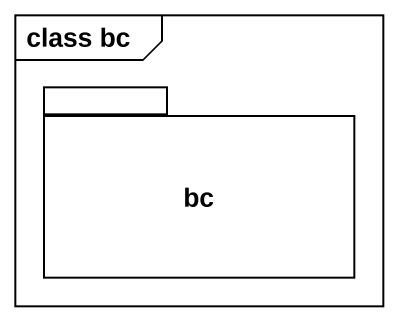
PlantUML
@startuml
mainframe class bc
package bc {
}
@enduml
